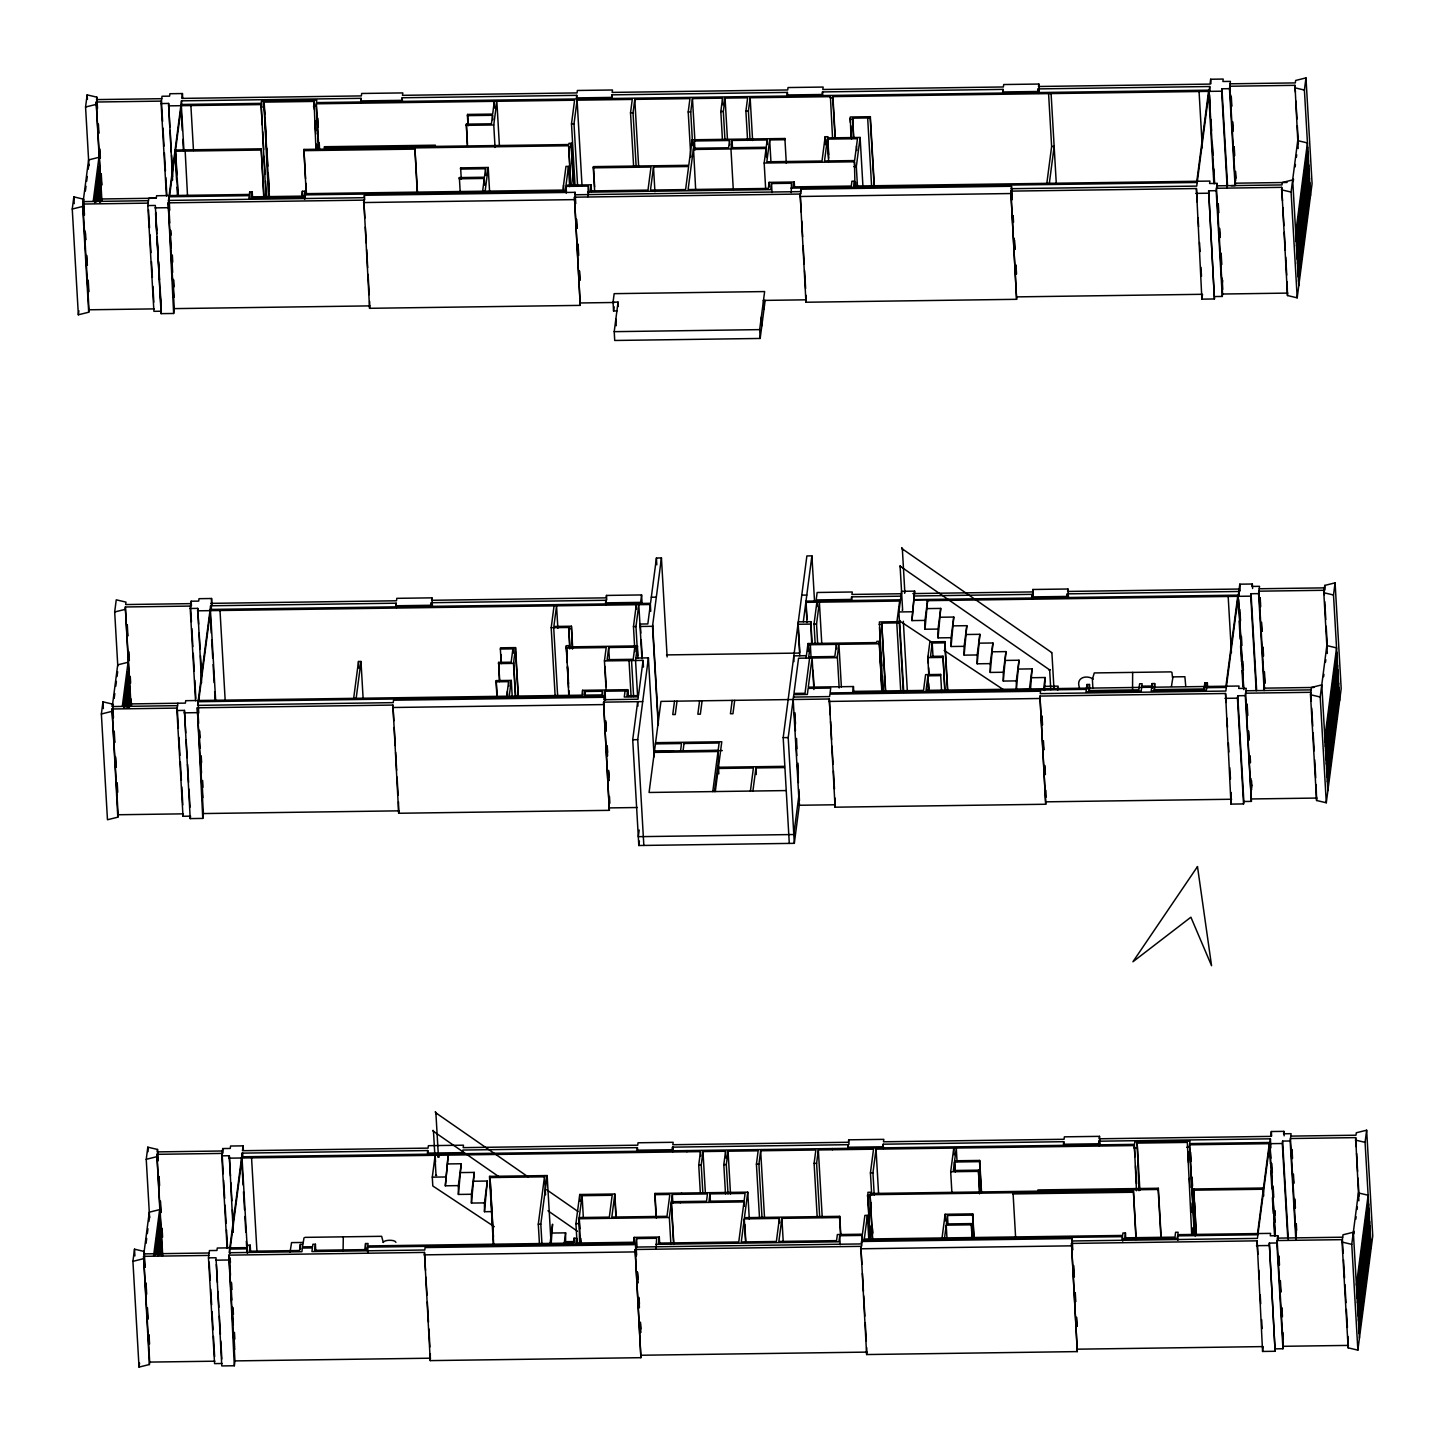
<?xml version="1.0" encoding="UTF-8"?>
<svg xmlns="http://www.w3.org/2000/svg" width="1445" height="1445" viewBox="0 0 1445 1445"><rect width="100%" height="100%" fill="white"/><g stroke="black" fill="none" stroke-linecap="round" stroke-linejoin="round"><path stroke-width="1.5" d="M148.112 203.131L82.907 204.034L89.012 309.79L88.705 312.228L78.355 314.793L72.25 209.037L73.84 196.881L83.557 199.175L84.46 214.926M88.922 165.525L85.562 107.02L87.133 94.882L96.851 97.158L97.501 108.411M83.178 201.541L88.597 159.907L98.946 157.324L93.203 201.397M88.705 312.228L82.6 206.472L83.557 199.175M155.771 198.218L101.818 198.976L101.493 201.397L96.219 102.017L161.425 101.114L162.599 121.362M96.851 97.158L96.544 99.597L161.75 98.694M85.381 191.029L86.014 186.17M86.646 181.311L87.278 176.453M88.217 169.173L88.849 164.315M78.355 314.793L78.879 310.747M161.425 311.217L153.911 311.325L147.805 205.551L148.763 198.272L156.277 198.164L156.602 195.743L249.389 194.443L249.696 192.022L252.207 191.986L252.478 196.484M166.428 195.798L161.118 103.552L162.057 96.255L169.589 96.147L169.896 93.726L182.431 93.546L182.702 98.043M364.844 218.123L363.797 200.132L168.18 202.842L174.285 308.616L173.653 313.475L161.118 313.637L155.319 205.461L147.805 205.551M172.605 180.119L168.631 103.444L161.118 103.552M178.403 728.334L177.229 708.086L112.024 708.989L118.129 814.745L117.804 817.184L107.472 819.748L101.367 713.993L102.956 701.837L112.656 704.13L113.451 717.623M117.786 665.982L114.679 611.976L116.25 599.819L125.968 602.113L125.661 604.552L190.866 603.631M173.653 313.475L168.18 202.842M169.806 222.927L168.505 200.421L181.492 100.843L361.051 98.332L361.322 102.83M182.431 93.546L181.799 98.404L361.376 95.912L361.683 93.473L402.812 92.913L402.505 95.334L577.043 92.913L577.368 90.475L612.481 89.987L612.156 92.408L787.706 89.969L788.031 87.549L823.144 87.061L822.819 89.482L1003.39 86.971L1003.715 84.532L1038.829 84.045L1039.334 93.058M169.643 195.563L181.366 105.684L183.948 150.695M161.118 313.637L161.262 312.427M112.295 706.497L117.713 664.844L128.063 662.28L122.319 706.334M117.804 817.184L112.024 708.989M112.656 704.13L112.349 706.551L177.554 705.648M496.99 697.574L496.087 681.823L508.622 681.643L506.725 696.219L185.719 700.68L185.393 703.119L130.917 703.914L130.61 706.352L125.336 606.972L190.541 606.069L191.444 621.82M185.105 149.883L187.543 196.105M114.173 698.405L114.805 693.546M115.763 686.267L116.395 681.408M117.027 676.549L117.659 671.69M127.178 694.485L125.607 706.623L125.155 690.981L125.914 704.203M127.431 698.892L126.492 706.171L125.787 686.122L127.052 708.158M128.009 700.861L127.377 705.72L126.419 681.263L127.937 707.707L129.273 691.143L128.84 707.255L129.779 699.958L130.032 704.365L129.725 706.804L127.684 671.546L127.503 692.047L128.768 682.329L129.02 686.736L128.063 694.034L127.052 676.404M393.817 720.82L392.914 705.07L197.297 707.797L203.402 813.553L202.77 818.412L190.216 818.592L190.541 816.172L183.009 816.262L176.922 710.506L177.861 703.227M195.545 700.753L190.216 608.489L191.173 601.21L198.706 601.102L199.013 598.682L211.548 598.501L211.945 605.256M265.988 197.008L261.111 104.582L168.324 105.864M1209.248 90.168L316.437 102.595L316.762 100.175L261.581 100.933L261.274 103.354L181.022 104.474M190.216 818.592L184.436 710.398L176.922 710.506M201.577 682.817L197.748 608.381L190.216 608.489M252.207 191.986L251.575 196.845L301.734 196.141L302.366 191.282L304.877 191.246L305.274 198.001M268.481 196.972L263.929 102.125L314.089 101.421L314.342 105.918M263.767 197.297L261.202 148.817L175.08 150.027L175.586 159.022M183.009 816.262L183.334 813.842L118.129 814.745M202.77 818.412L197.297 707.797M396.454 607.695L396.183 603.197L210.609 605.78L197.622 705.377L393.239 702.649L393.546 700.211L604.209 697.285L603.902 699.723L638.004 699.236L638.311 696.815L624.276 697.014L625.071 690.927M211.313 610.115L211.548 598.501M198.76 700.5L210.464 610.639L215.666 700.644M208.802 1255.434L143.597 1256.337L149.684 1362.093L149.377 1364.532L139.027 1367.096L132.922 1261.341L134.511 1249.184L144.229 1251.478L145.132 1267.229M149.612 1217.828L146.234 1159.323L147.805 1147.167L157.523 1149.461L158.173 1160.714M143.85 1253.845L149.287 1212.192L159.636 1209.628L153.585 1255.886M149.377 1364.532L143.597 1256.337M144.229 1251.478L143.904 1253.899L209.11 1252.996M162.292 1255.904L156.891 1154.32L222.096 1153.417L223.271 1173.665M157.523 1149.461L157.216 1151.9L222.422 1150.979M146.053 1243.314L146.686 1238.473M147.318 1233.615L147.95 1228.756M148.907 1221.458L149.539 1216.6M139.027 1367.096L139.551 1363.05M154.489 1255.326L154.814 1252.905M306.214 193.413L303.902 149.431L568.662 145.746L570.703 185.231M315.913 149.034L314.089 101.421M588.819 192.835L588.422 186.098L565.862 186.405L565.23 191.264L304.407 194.894L304.082 197.315L248.919 198.091L249.226 195.653L168.975 196.773L169.751 210.284M304.877 191.246L304.552 193.684L562.882 190.09L565.97 166.392L568.463 166.374L569.637 186.622M318.424 148.998L316.274 103.805L574.586 100.211L571.497 123.891L575.002 184.653M222.096 1363.502L214.582 1363.61L208.477 1257.854L209.435 1250.575L216.949 1250.467L217.274 1248.028L247.366 1247.613L247.673 1245.193L250.184 1245.157L250.581 1251.894M227.1 1248.101L221.789 1155.837L222.729 1148.558L230.261 1148.45L230.568 1146.029L243.121 1145.849L243.374 1150.346M361.051 98.332L360.726 100.897L401.854 100.337L402.18 97.772L576.736 95.334L576.988 99.831M425.516 1270.426L424.469 1252.418L228.852 1255.145L234.957 1360.901L234.325 1365.76L221.789 1365.94L216.009 1257.746L208.477 1257.854M233.277 1232.422L229.303 1155.729L221.789 1155.837M801.216 212.054L800.169 194.045L574.46 197.188L580.24 305.383L369.577 308.309L363.797 200.132M575.742 203.582L575.092 192.329L364.429 195.274L364.122 197.694L168.505 200.421M372.033 148.492L372.196 147.282M234.325 1365.76L228.852 1255.145M428.009 1155.043L427.756 1150.545L242.164 1153.128L229.177 1252.725L301.897 1251.713L302.384 1248.065L312.409 1247.92L311.939 1251.569L424.794 1249.997L425.101 1247.559L635.764 1244.633L636.414 1255.886M243.121 1145.849L242.489 1150.708L428.063 1148.125L428.388 1145.686L463.484 1145.199L463.177 1147.637L637.733 1145.199L638.04 1142.778L673.153 1142.291L672.828 1144.711L848.396 1142.272L848.703 1139.834L883.816 1139.346L883.491 1141.785L1064.062 1139.274L1064.387 1136.836L1099.501 1136.348L1100.006 1145.343M230.315 1247.848L242.037 1157.987L247.221 1247.992M369.577 308.309L369.631 301.391M246.734 1252.472L247.203 1248.823L229.647 1249.076L229.918 1253.574M250.184 1245.157L249.389 1251.226L299.548 1250.521L300.343 1244.452L302.854 1244.416L302.547 1246.854L312.572 1246.71L312.879 1244.271L315.389 1244.253L315.787 1250.991M417.208 191.86L414.896 147.896L417.497 192.907M353.61 698.766L358.486 661.503L360.979 661.467L363.147 698.928M356.12 698.73L360.979 661.467M290.066 1252.056L291.565 1242.61L302.619 1242.465M435.216 146.397L435.378 145.186L324.366 146.722L324.204 147.95L568.806 144.536L568.969 143.326L571.479 143.29L573.954 186.044M303.035 1243.711L304.01 1237.841M396.183 603.197L395.858 605.762L430.971 605.274L431.296 602.709L605.852 600.289L606.105 604.787M315.389 1244.253L314.595 1250.322L364.754 1249.618L365.549 1243.549L368.06 1243.513L367.734 1245.933L573.394 1243.079L574.026 1238.22L576.537 1238.184L576.79 1242.682M489.638 192.239L488.211 167.475L460.63 167.873L460.467 169.083L485.556 168.74L484.436 177.229L459.365 177.59L459.203 178.801L484.292 178.439L484.671 185.195M467.349 145.62L466.338 124.144L491.408 123.8L492.528 115.293L467.439 115.636L467.963 124.649M467.439 115.636L467.602 114.426L492.673 114.083L494.334 101.331L494.732 108.086M642.7 701.602L603.577 702.144L609.356 810.338L398.694 813.264L392.914 705.07M343.296 1236.83L343.079 1251.37M398.694 813.264L398.495 801.831M482.63 191.192L484.292 178.439M210.916 603.36L396.508 600.777L396.815 598.338L431.929 597.851L431.621 600.289L606.159 597.851L606.485 595.43L641.598 594.943L642.104 603.938M485.123 191.155L488.211 167.475M495.057 147.48L493.757 124.974L496.845 101.294L499.446 146.306M367.102 1250.792L367.59 1247.161L635.926 1243.422L636.559 1238.564L656.626 1238.275L656.102 1248.859M427.756 1150.545L427.413 1153.11L462.526 1152.622L462.852 1150.057L637.408 1147.637L637.66 1152.135M496.087 681.823L496.249 680.613L511.295 680.396L512.198 696.147M499.5 681.606L498.615 662.388L511.151 662.207L512.903 648.859L500.367 649.022L501.144 662.533M500.367 649.022L500.512 647.812L515.558 647.613L518.412 697.104M494.298 1226.697L432.796 1185.966L432.29 1177.151L435.144 1155.296L435.523 1161.906M861.888 1264.357L860.841 1246.349L635.132 1249.491L640.912 1357.686L430.249 1360.612L424.469 1252.418M576.736 95.334L576.392 97.899L611.506 97.411L611.849 94.846L787.399 92.408L787.651 96.905M568.463 166.374L566.006 185.195L591.095 184.834L591.475 191.589M571.479 143.29L571.01 146.938L568.499 146.975M577.512 184.617L574.008 123.855L577.097 100.175L632.278 99.416L630.526 112.764L633.651 166.771M445.331 1185.803L448.185 1155.115L445.331 1185.803L458.372 1185.604L461.226 1163.749L448.185 1163.929M511.295 680.396L509.236 696.183L581.956 695.171L582.588 690.313L627.726 689.68L628.123 696.436M515.45 697.14L513.499 663.399L515.558 647.613M580.24 305.383L574.46 197.188M575.092 192.329L574.785 194.768L800.494 191.625L800.801 189.187L1011.464 186.261L1012.241 199.771M430.249 1360.612L430.321 1353.676M587.898 196.664L588.422 186.098M461.244 1172.581L474.285 1172.401L471.431 1194.256L458.39 1194.437L461.226 1163.749M591.095 184.834L590.301 190.921L647.992 190.108L650.991 167.042L593.317 167.837L594.617 190.343M593.317 167.837L593.462 166.627L688.777 165.29L692.101 139.786L784.888 138.503L786.315 163.249M474.285 1181.215L487.326 1181.035L484.472 1202.89L471.431 1203.071L474.285 1172.401M555.097 695.226L551.195 627.708L554.049 605.852M490.993 1211.614L484.472 1211.705L487.326 1181.035M493.702 1245.066L489.963 1176.356L493.467 1237.101M636.161 166.735L633.036 112.728L634.788 99.38L689.951 98.603L688.217 111.969L690.818 156.963M568.788 695.37L566.386 645.68L568.896 645.644L568.734 646.872L637.444 645.915L637.931 658.378M569.764 648.931L568.752 627.473L551.195 627.708M613.059 302.168L614.161 293.66L764.64 291.565L759.673 329.623L760.178 338.455L614.721 340.478L614.215 331.646L618.063 302.095L613.059 302.168L613.565 310.982L616.907 310.928M572.274 648.895L571.425 626.227L553.868 626.462L556.56 605.816L557.86 628.322M613.565 310.982L614.107 306.81M584.936 691.487L584.466 695.135L602.023 694.9L602.493 691.252L584.936 691.487L585.207 696.002M653.501 167.006L650.485 190.072L685.598 189.584L688.615 166.518L653.501 167.006L654.928 191.751M605.852 600.289L605.509 602.854L640.623 602.366L641.598 594.943M606.141 690.168L604.443 660.925L606.196 647.559L566.061 648.119M608.706 647.523L607.117 659.661L633.199 659.299L634.788 647.161L608.706 647.523L609.356 658.775M609.356 810.338L603.577 702.144M604.624 700.572L605.003 691.216L627.582 690.909L627.834 695.406M539.473 1244.416L538.299 1224.168L544.639 1175.598L545.524 1194.816M541.983 1244.38L540.809 1224.132L547.149 1175.562L489.476 1176.356L493.359 1243.874M692.679 145.692L690.728 111.933L692.462 98.567L722.554 98.152L722.952 104.907M550.003 1243.892L552.568 1224.222L551.141 1243.982M695.677 189.981L693.492 148.257L694.449 140.978L729.562 140.49L729.815 144.988M634.626 646.818L633.47 626.57L636.306 604.714L636.577 609.212M627.726 689.68L626.949 695.749L638.473 695.605L643.079 660.383L604.443 660.925M637.66 655.795L635.963 626.534L638.816 604.678L641.941 658.685M637.444 645.915L635.547 660.491L637.624 696.49M197.423 610.82L650.358 604.516L647.83 623.951L640.298 624.041L639.99 626.48L652.526 626.299L661.431 557.951L656.427 558.023L650.521 603.306L210.121 609.429M564.182 1243.802L565.609 1232.856L552.568 1233.037M799.482 803.601L794.316 843.338L638.816 845.506L632.711 739.732L637.678 701.674L637.949 706.171M643.838 845.433L637.733 739.659L648.408 657.872L635.872 658.053M722.374 138.521L720.82 111.518L722.554 98.152M577.097 1243.892L575.923 1223.644L579.734 1194.491L614.829 1194.003L616.13 1216.509M724.884 138.485L723.331 111.482L725.065 98.115L747.643 97.808L745.891 111.157L747.589 140.418M576.537 1238.184L575.905 1243.043L633.578 1242.248L634.211 1237.39L659.299 1237.028L659.679 1243.784M579.608 1243.856L579.066 1218.749L669.342 1217.503L671.257 1202.926L743.976 1201.915L744.247 1206.412M579.228 1217.539L582.082 1195.683L612.174 1195.268L609.32 1217.123L579.228 1217.539L579.879 1228.792M639.178 830.044L638.311 836.673L793.793 834.524L799.266 792.582M729.562 140.49L728.605 147.769L693.492 148.257M638.816 845.506L639.394 841.062M732.073 140.454L731.116 147.733L766.229 147.245L767.169 139.966L732.073 140.454L732.452 147.191M750.099 140.382L748.402 111.121L750.154 97.772L830.405 96.652L832.573 138.377M674.508 701.204L672.756 714.553L675.267 714.534L677.019 701.168M614.829 1194.003L611.831 1217.087L666.994 1216.311L669.848 1194.455L654.802 1194.672L656.102 1217.16M765.597 187.796L764.17 163.032L766.067 148.456L693.329 149.467L688.109 189.548L768.361 188.428L769.155 182.359L794.226 182.016L794.497 186.513M637.408 1147.637L637.082 1150.202L672.178 1149.714L672.521 1147.149L848.07 1144.693L848.323 1149.19M784.888 138.503L784.725 139.713L769.679 139.93L766.825 161.786L822.006 161.009L825.167 136.733L827.678 136.697L828.726 154.687M699.579 700.861L697.845 714.209L700.355 714.173L702.089 700.825M791.824 187.76L791.571 183.262L771.504 183.533L770.709 189.62L587.627 192.167M640.912 1357.686L635.132 1249.491M635.764 1244.633L635.457 1247.071L861.166 1243.928L861.491 1241.49L1072.154 1238.564L1072.786 1249.817M787.399 92.408L787.055 94.973L822.169 94.485L822.512 91.92L1003.083 89.391L1003.336 93.907M760.178 338.437L765.146 300.379M654.802 1194.672L654.964 1193.444L747.751 1192.161L749.305 1219.165M791.192 192.618L791.571 183.262M712.782 791.589L718.002 751.508L654.314 752.393M714.462 791.499L718.526 760.323L718.002 751.508M794.226 182.016L793.594 186.875L851.286 186.062L851.918 181.203L854.428 181.167L854.808 187.922M715.293 791.553L718.309 768.469L753.405 767.981L750.407 791.065M718.833 773.87L718.454 767.259L721.778 741.755L655.578 742.676M659.299 1237.028L658.505 1243.097L738.756 1241.996L743.976 1201.915M732.182 700.391L730.447 713.758L732.958 713.722L734.692 700.355M1197.201 202.029L1196.424 188.536L1010.832 191.119L1016.612 299.314L805.949 302.24L800.169 194.045M671.401 1201.716L672.358 1194.419L707.472 1193.931L706.515 1201.228L671.401 1201.716L673.876 1244.47M680.288 1202.8L680.432 1201.59M681.39 1194.293L681.552 1193.082M686.935 1151.791L687.097 1150.581M830.405 96.652L830.243 97.863L832.754 97.826L832.916 96.616L1221.639 91.198L1221.946 88.777L1229.478 88.669L1230.418 81.39L1222.903 81.498L1223.211 79.06L1210.675 79.24L1210.043 84.099L1038.503 86.483L1038.829 84.045M805.949 302.24L806.021 295.304M827.371 139.117L824.517 160.991L854.609 160.558L857.463 138.702L827.371 139.117L828.653 161.623M827.678 136.697L827.515 137.907L860.118 137.456L862.972 186.965M700.283 1191.962L698.73 1164.959L700.482 1151.611L228.996 1158.168M702.794 1191.926L701.24 1164.923L702.974 1151.575L725.553 1151.25L725.95 1158.005M752.917 791.029L755.916 767.945L784.4 767.566M709.983 1193.895L709.025 1201.192L744.139 1200.705L745.096 1193.407L709.983 1193.895L710.362 1200.65M850.979 137.04L850.274 116.991L870.342 116.702L874.406 187.218M853.489 137.004L852.622 118.165L870.179 117.912L870.342 116.702M725.498 1193.859L723.819 1164.616L725.553 1151.25M854.988 186.893L854.447 161.786L764.17 163.032M854.428 181.167L853.796 186.026L1209.917 181.077L1209.591 183.497L1217.123 183.407L1217.376 187.904M857.499 186.857L856.325 166.608L860.118 137.456M728.009 1193.823L726.311 1164.58L728.063 1151.213L758.155 1150.798L756.421 1164.164L759.528 1218.171M789.295 843.41L783.19 737.618L806.888 555.928L811.909 555.855L814.51 600.867M794.316 843.338L788.211 737.582L793.811 694.648L807.358 694.467L808.134 688.38L830.712 688.073L830.08 692.932L1086.333 689.355M803.312 621.784L811.909 555.855M806.093 658.107L807.99 643.531L876.7 642.573L876.862 641.363L879.373 641.327L882.227 690.836M811.693 644.362L810.844 621.675L798.29 621.856M808.586 658.071L810.338 644.723L811.115 658.216M809.597 658.053L805.01 693.275L793.973 693.437L798.561 658.216L837.179 657.674L838.931 644.326L841.387 687.079M815.197 644.307L814.023 624.059L816.877 602.204L817.147 606.701M817.707 644.271L816.533 624.023L819.387 602.168L821.717 642.664M744.265 1218.876L741.267 1241.959L776.38 1241.472L779.379 1218.388L744.265 1218.876L745.566 1241.381M747.751 1192.161L744.428 1217.665L839.726 1216.329L840.773 1234.337M762.039 1218.135L758.914 1164.128L760.666 1150.762L815.847 1150.003L814.095 1163.351L817.202 1217.358M1226.064 702.487L1225.541 693.492L1039.948 696.075L1045.728 804.251L835.065 807.195L829.285 699.001L660.961 701.385L649.076 792.474L785.773 790.578M901.283 596.171L851.629 596.857L851.286 599.422L816.172 599.928L817.147 592.486L852.261 591.998L851.936 594.437L901.59 593.75M835.065 807.195L834.993 798.019M839.726 1216.329L839.563 1217.557L781.889 1218.352L778.873 1241.436L836.565 1240.623L837.359 1234.554L862.43 1234.211L864.887 1215.389L867.397 1215.353L868.824 1240.099M813.914 689.536L812.108 658.017L808.297 687.17L853.435 686.538L852.803 691.396L923.536 690.421L925.595 674.634L940.641 674.418L941.67 692.426M882.967 691.866L879.391 621.928L899.458 621.657M881.775 691.017L879.373 641.327M885.478 691.83L881.739 623.12L899.296 622.867L899.621 620.447L903.775 692.444M819.712 1217.322L816.606 1163.315L818.34 1149.967L873.521 1149.19L870.432 1172.87L871.732 1195.376M896.948 621.693L899.639 601.048L805.84 602.348L807.014 622.596M931.086 641.761L899.404 620.772L898.898 611.957L901.59 591.312L914.631 591.131L911.939 620.591L924.981 620.411L927.672 599.765L914.631 599.946M832.392 1149.768L832.555 1148.558M911.939 620.591L914.631 591.131M848.07 1144.693L847.745 1147.258L882.841 1146.77L883.184 1144.205L1063.755 1141.695L1064.008 1146.192M862.539 1239.918L862.268 1235.421L839.708 1235.728L838.913 1241.797L655.831 1244.362M927.69 608.598L940.731 608.417L938.04 629.063L924.999 629.243L927.672 599.765M928.846 675.628L927.816 657.619L929.876 641.833L944.922 641.634L947.775 691.125M1003.083 89.391L1002.74 91.974L1037.853 91.487L1038.178 88.904L1209.718 86.519L1209.989 91.017M940.641 674.418L940.478 675.628L927.943 675.808L926.046 690.385L1239.033 686.032L1238.708 688.452L1246.24 688.344L1245.283 695.641L1251.388 801.397L1243.856 801.505L1243.549 803.926L1230.995 804.106L1225.541 693.492M944.922 641.634L944.759 642.844L932.224 643.025L930.472 656.373L943.007 656.211L945.084 692.209M940.731 617.232L953.772 617.051L951.081 637.697L938.04 637.877L940.731 608.417M1257.872 1254.332L1257.096 1240.84L1071.504 1243.422L1077.302 1351.599L866.639 1354.543L860.841 1246.349M861.744 1245.987L862.268 1235.421M869.89 1238.708L867.903 1192.306L870.414 1192.27L870.251 1193.48L1158.168 1189.47L1158.33 1188.26L1037.943 1189.939L1037.781 1191.15M867.397 1215.353L864.309 1239.033L1122.62 1235.439L1122.946 1233L1125.438 1232.964L1125.836 1239.72M872.401 1238.672L870.089 1194.708L1133.422 1191.041L1136.149 1238.293M874.243 1195.34L872.943 1172.834L876.031 1149.154L1134.343 1145.56L1134.993 1156.813M944.795 691.162L943.007 656.211M953.79 625.866L966.831 625.685L964.122 646.33L951.081 646.511L953.772 617.051M1016.612 299.314L1010.832 191.119M1011.681 197.694L1011.464 186.261M866.639 1354.543L866.693 1347.607M966.831 634.499L979.873 634.319L977.181 654.964L964.14 655.145L966.831 625.685M979.873 643.151L992.914 642.971L990.222 663.616L977.181 663.797L979.873 634.319M1046.776 183.75L1051.635 146.487L1048.582 93.618M1049.287 183.714L1054.146 146.451L1051.635 146.487M992.932 651.785L1005.973 651.605L1003.282 672.25L990.24 672.431L992.914 642.971M1005.973 660.419L1019.014 660.239L1016.323 680.884L1003.282 681.065L1005.973 651.605M942.05 1237.95L945.138 1214.27L972.72 1213.872L974.147 1238.636M951.858 1192.017L950.684 1171.751L953.772 1148.071L954.17 1154.826M944.56 1237.913L946.222 1225.161L971.293 1224.818L971.455 1223.59L946.385 1223.951L947.486 1215.444L972.575 1215.101L972.72 1213.872M955.271 1172.039L954.621 1160.787L979.692 1160.443L979.529 1161.654L954.459 1162.015L953.357 1170.504L978.428 1170.161L979.728 1192.667M954.621 1160.787L956.283 1148.034L957.06 1161.545M1019.014 669.071L1032.055 668.872L1029.364 689.518L1016.323 689.717L1019.014 660.239M914.829 595.99L1032.2 594.347L1031.856 596.911L1066.97 596.424L1067.295 593.859L1238.835 591.475L1239.106 595.972M1032.904 598.663L1032.832 589.488L1067.927 589L1068.451 597.995M1030.448 690.096L1032.055 668.872M1045.728 804.251L1039.948 696.075M979.566 1193.877L978.428 1170.161M1043.489 689.915L1045.114 677.524L1032.073 677.705M1044.572 690.475L1045.114 677.524M1067.927 589L1067.62 591.438L1239.16 589.036M1057.614 690.295L1058.155 686.158L1045.114 686.339M1079.415 687.621C1075.532 676.73 1087.543 674.905 1093.233 679.168M1086.965 684.496L1086.008 691.794L1141.189 691.017L1142.146 683.738L1139.635 683.774L1138.841 689.843L1088.681 690.547L1089.476 684.478L1086.965 684.496L1087.218 689.012M1063.755 1141.695L1063.412 1144.259L1098.525 1143.772L1098.868 1141.207L1270.408 1138.823L1270.914 1147.818M1132.645 672.395L1132.555 689.175M1196.821 181.257L1208.544 91.396L1213.854 183.641M1217.123 183.407L1216.166 190.686L1208.652 190.794L1214.432 298.971L1201.879 299.151L1196.424 188.536M1209.718 86.519L1196.731 186.098L1011.157 188.699M1073.22 1191.872L1073.382 1190.662M1214.432 298.971L1208.652 190.794M1077.302 1351.599L1071.504 1243.422M1072.154 1238.564L1071.829 1240.984L1257.421 1238.401L1270.408 1138.823M1201.879 299.151L1202.511 294.292L1016.937 296.875M1151.701 687.242L1151.213 690.891L1206.394 690.114L1207.352 682.835L1204.841 682.871L1204.046 688.94L1153.887 689.626L1154.681 683.557L1152.171 683.593L1151.846 686.032L1141.821 686.158M1099.501 1136.348L1099.175 1138.786L1270.715 1136.384L1271.347 1131.525L1283.882 1131.363L1284.153 1135.86M1222.398 282.768L1222.705 280.348M1171.461 686.339L1172.961 676.892L1184.882 676.73L1185.767 686.447M1214.739 296.55L1222.271 296.442L1222.578 294.021L1216.491 188.265L1281.697 187.344L1282.474 200.855M861.635 1240.28L1122.458 1236.649L1122.151 1239.069L1177.314 1238.311L1177.639 1235.872L1257.891 1234.753M1136.493 1190.752L1134.343 1145.56M1125.438 1232.964L1124.806 1237.823L1174.966 1237.119L1175.598 1232.278L1178.109 1232.242L1177.801 1234.662L1270.589 1233.38L1270.263 1235.8L1277.795 1235.692L1278.048 1240.189M1139.003 1190.716L1137.161 1143.103L1187.32 1142.399L1191.746 1235.023M1135.987 1239.503L1133.422 1191.041M1230.11 83.81L1295.316 82.907L1295.623 80.468L1305.973 77.904L1312.078 183.66L1297.195 297.833L1287.477 295.539L1281.697 187.344M1298.188 148.528L1294.991 85.327L1229.785 86.248L1235.493 185.249M1225.938 686.212L1237.715 596.333L1238.618 612.084M1252.598 588.512L1252.327 584.015L1239.792 584.177L1225.848 691.053L1040.274 693.636L1040.581 691.216L829.918 694.142L829.611 696.58L793.486 697.068M1297.195 297.833L1291.089 192.059L1297.718 140.653L1307.436 142.929L1295.713 232.808M1310.489 195.816L1304.401 90.06L1305.973 77.904M1293.221 181.492L1293.546 179.054M1295.135 166.916L1295.443 164.477M1296.4 157.198L1296.707 154.76M1287.477 295.539L1287.134 281.865M1295.966 237.215L1307.689 147.336M1296.237 241.622L1307.942 151.743M1243.549 803.926L1237.444 698.17L1237.751 695.749L1245.283 695.641M1256.193 690.656L1250.756 596.153L1251.063 593.732L1258.595 593.624L1259.534 586.327L1252.02 586.435L1252.327 584.015M1296.49 246.029L1308.213 156.15M1296.743 250.437L1308.466 160.558M1296.996 254.844L1308.718 164.965M1297.249 259.251L1308.971 169.372M1297.502 263.64L1309.224 173.779M1297.755 268.048L1309.477 178.187M1298.007 272.455L1309.73 182.594M1298.26 276.862L1309.983 187.001M1298.513 281.269L1310.236 191.408M1230.995 804.106L1231.248 792.492M1194.256 1234.987L1189.524 1144.801L1282.311 1143.501L1282.618 1141.08L1290.15 1140.972L1291.089 1133.675L1283.575 1133.783L1283.882 1131.363M1196.207 1235.204L1193.769 1188.982L1263.49 1188.007M1251.514 787.724L1251.822 785.303M1264.176 690.565L1264.501 688.145L1313.957 687.459M1251.388 801.397L1245.608 693.203L1310.814 692.299L1311.319 701.295M1327.305 653.465L1323.801 592.721L1324.74 585.424L1335.09 582.859L1341.195 688.615L1326.293 802.77L1316.594 800.494L1310.489 694.72L1311.446 687.441L1321.796 684.876L1327.883 790.632M1326.293 802.77L1320.206 697.014L1326.835 645.59L1336.553 647.884L1324.83 737.745M1339.605 700.771L1333.5 594.997L1335.09 582.859M1323.62 676.712L1323.927 674.291M1325.517 662.153L1325.824 659.715M1257.547 1233.56L1269.27 1143.681L1270.426 1163.929M1277.795 1235.692L1276.838 1242.989L1269.324 1243.079L1275.104 1351.274L1262.569 1351.454L1257.096 1240.84M1316.594 800.494L1316.124 784.563M1325.083 742.152L1336.806 652.291M1325.336 746.559L1337.058 656.698M1325.607 750.966L1337.311 661.106M1325.86 755.374L1337.582 665.513M1326.113 759.781L1337.835 669.92M1326.366 764.188L1338.088 674.327M1326.618 768.595L1338.341 678.735M1326.871 773.003L1338.594 683.142M1327.124 777.41L1338.847 687.549M1327.377 781.817L1339.1 691.956M1327.63 786.224L1339.352 696.364M1275.104 1351.274L1269.324 1243.079M1262.569 1351.454L1263.201 1346.595L1077.609 1349.178M1275.411 1348.853L1282.943 1348.745L1283.25 1346.306L1277.163 1240.551L1342.369 1239.647L1343.146 1253.14M1290.782 1136.113L1355.988 1135.21L1356.295 1132.772L1366.645 1130.207L1372.75 1235.963L1357.866 1350.118L1348.149 1347.842L1342.044 1242.068L1343.001 1234.789L1353.351 1232.224L1359.438 1337.98M1358.86 1200.813L1355.663 1137.63L1290.457 1138.534L1296.309 1239.792M1357.866 1350.118L1351.761 1244.362L1358.408 1192.938L1368.126 1195.232L1356.403 1285.093M1371.16 1248.119L1365.073 1142.345L1366.645 1130.207M1353.911 1233.777L1354.218 1231.357M1355.807 1219.201L1356.114 1216.78M1357.072 1209.501L1357.397 1207.063M1348.149 1347.842L1347.95 1336.408M1356.656 1289.5L1368.379 1199.639M1356.909 1293.907L1368.632 1204.046M1357.162 1298.314L1368.885 1208.453M1357.415 1302.722L1369.138 1212.861M1357.668 1307.129L1369.39 1217.268M1357.921 1311.536L1369.643 1221.675M1358.174 1315.943L1369.896 1226.082M1358.426 1320.351L1370.149 1230.49M1358.679 1324.758L1370.402 1234.897M1358.932 1329.165L1370.655 1239.304M1359.185 1333.572L1370.908 1243.711M383.178 1242.501C383.955 1239.647 395.189 1239.467 395.93 1242.339M85.562 107.02L95.912 104.455M72.25 209.037L82.6 206.472M114.679 611.976L125.011 609.411M101.367 713.993L111.717 711.41M146.234 1159.323L156.584 1156.741M132.922 1261.341L143.272 1258.758M260.786 107.002L263.297 106.966M313.457 106.28L315.967 106.244M630.526 112.764L633.036 112.728M688.217 111.969L690.728 111.933M720.82 111.518L723.331 111.482M745.891 111.157L748.402 111.121M849.967 119.411L852.478 119.375M466.175 125.354L493.757 124.974M571.497 123.891L574.008 123.855M261.039 150.045L174.917 151.237L175.297 157.993M303.739 150.659L414.751 149.106M853.814 166.645L856.325 166.608M790.939 188.121L1197.219 182.467M1287.098 182.467L1235.385 183.19L1235.06 185.61L1231.303 185.664M148.438 200.692L83.232 201.614L84.009 215.106M1216.798 185.827L1282.004 184.924L1282.329 182.485L1292.679 179.921L1298.766 285.676M363.49 202.553L574.153 199.627M799.862 196.484L1010.525 193.54M155.012 207.881L167.548 207.701M1195.792 193.395L1208.327 193.215M89.012 309.79L154.218 308.887M174.285 308.616L369.902 305.888M580.565 302.962L614.414 302.475M763.393 300.415L806.274 299.819M1222.578 294.021L1287.784 293.1M614.215 331.664L759.673 329.623M651.316 597.218L656.319 597.164M801.776 595.123L806.798 595.069M912.879 593.588L1032.507 591.926M1259.227 588.765L1324.433 587.862M806.003 601.138L900.578 599.819M914.089 599.639L1238.365 595.123M926.606 600.668L1250.756 596.153M898.898 611.957L911.939 611.777M633.47 626.57L635.963 626.534M810.519 624.095L797.983 624.276L799.789 655.777M814.023 624.059L816.533 624.023M568.607 628.683L571.1 628.647M879.084 624.366L881.576 624.33M807.827 644.759L879.048 643.766M666.524 654.91L799.464 653.068M793.865 655.849L806.4 655.687M808.748 656.861L834.831 656.5L836.42 644.344L836.673 648.859M498.453 663.598L513.499 663.399M927.816 657.619L942.862 657.421M1170.992 671.871L1094.28 672.937L1092.384 679.276L1092.872 687.874M604.371 696.075L198.091 701.728L198.742 712.981M1204.209 687.73L1226.335 687.423M1245.915 690.782L1311.121 689.879M392.606 707.508L603.269 704.582M828.978 701.439L1039.641 698.495M184.129 712.837L196.664 712.656M1224.908 698.35L1237.444 698.17M632.711 739.732L637.733 739.677M783.19 737.636L788.211 737.582M655.416 743.904L681.498 743.525L680.559 750.822L654.477 751.183M653.808 751.526L673.695 751.255M680.324 751.165L684.731 751.093M689.157 751.039L722.301 750.569M718.454 767.259L784.509 766.338M203.402 813.553L399.019 810.844M609.682 807.899L637.389 807.52M835.391 804.757L799.266 805.262L793.179 699.506M1046.054 801.831L1231.628 799.248M1251.695 798.959L1316.901 798.055M241.694 1156.777L1134.506 1144.35L1134.813 1141.929L1189.994 1141.153L1189.668 1143.573L1269.92 1142.471L1270.841 1158.222M1134.018 1147.998L1136.529 1147.962M1186.688 1147.258L1189.199 1147.222M698.73 1164.959L701.24 1164.923M723.819 1164.616L726.311 1164.58M756.421 1164.164L758.914 1164.128M814.095 1163.351L816.606 1163.315M432.29 1177.151L445.331 1176.971M489.819 1177.567L544.476 1176.808M870.432 1172.87L872.943 1172.834M950.684 1171.751L978.265 1171.371M1193.606 1190.192L1263.327 1189.235L1263.725 1195.972M867.415 1195.954L869.926 1195.918M1133.259 1192.251L1012.873 1193.931L1013.035 1192.703L1015.636 1237.715M538.299 1224.168L540.809 1224.132M575.923 1223.644L578.433 1223.608M304.931 1237.372L381.643 1236.306L383.196 1242.14M574.315 1241.562L565.609 1241.688L565.609 1232.856M1277.47 1238.13L1342.676 1237.209M424.162 1254.856L634.825 1251.912M860.534 1248.787L1071.197 1245.843M215.684 1260.184L228.22 1260.004M1256.464 1245.698L1268.999 1245.518M149.684 1362.093L214.89 1361.19M234.957 1360.901L430.574 1358.192M641.237 1355.247L866.946 1352.105M1283.25 1346.306L1348.456 1345.403M1294.684 87.766L1304.401 90.06M1281.372 189.783L1291.089 192.059M1323.801 592.721L1333.5 594.997M1310.489 694.72L1320.206 697.014M1355.356 1140.069L1365.073 1142.345M1342.044 1242.068L1351.761 1244.362M944.145 650.394L1003.787 689.879M528.202 1176.934L435.884 1112.885L438.431 1156.939M546.662 1189.741L578.054 1211.524M499.952 1177.458L433.482 1131.345L436.029 1175.399M547.944 1210.765L577.494 1231.266M900.127 565.898L900.65 567.09L900.054 566.386M1171.913 672.304L1172.545 677.705M1307.382 149.774L1309.929 193.829M1336.499 654.711L1339.027 698.784M1368.054 1202.059L1370.601 1246.132M1307.057 152.195L1309.603 196.267M1336.173 657.15L1338.72 701.222M1367.729 1204.498L1370.275 1248.57M1306.75 154.633L1309.278 198.688M1335.866 659.57L1338.395 703.643M1367.422 1206.918L1369.968 1250.991M1306.424 157.053L1308.971 201.126M1335.541 662.009L1338.088 706.081M1367.096 1209.357L1369.643 1253.411M1306.117 159.492L1308.646 203.546M1335.234 664.429L1337.763 708.502M1366.789 1211.777L1369.336 1255.849M1305.792 161.912L1308.339 205.985M1334.909 666.867L1337.456 710.922M1366.464 1214.215L1369.011 1258.27M1305.485 164.351L1308.014 208.405M1334.602 669.288L1337.131 713.36M1366.157 1216.636L1368.686 1260.708M1305.16 166.771L1307.707 210.844M1334.277 671.726L1336.824 715.781M1365.832 1219.074L1368.379 1263.129M1304.853 169.191L1307.382 213.264M1333.952 674.147L1336.499 718.219M1365.525 1221.495L1368.054 1265.567M1304.528 171.63L1307.075 215.702M1333.645 676.585L1336.191 720.64M1365.2 1223.933L1367.747 1267.987M1304.203 174.05L1306.75 218.123M1333.32 679.005L1335.866 723.078M1364.893 1226.353L1367.422 1270.426M1303.896 176.489L1306.443 220.561M1333.013 681.444L1335.559 725.498M1364.568 1228.792L1367.114 1272.846M1303.571 178.909L1306.117 222.982M1332.687 683.864L1335.234 727.937M1364.261 1231.212L1366.789 1275.285M1303.264 181.347L1305.81 225.402M1332.38 686.303L1334.909 730.357M1363.936 1233.651L1366.482 1277.705M1302.938 183.768L1305.485 227.84M1332.055 688.723L1334.602 732.796M1363.61 1236.071L1366.157 1280.144M1302.631 186.206L1305.16 230.261M1331.748 691.162L1334.277 735.216M1363.303 1238.491L1365.85 1282.564M1302.306 188.627L1304.853 232.699M1331.423 693.582L1333.97 737.654M1362.978 1240.93L1365.525 1285.002M1301.999 191.065L1304.528 235.12M1324.74 585.424L1325.011 589.921M1331.116 696.002L1333.645 740.075M1362.671 1243.35L1365.218 1287.423M1301.674 193.486L1304.221 237.558M1330.791 698.441L1333.338 742.513M1362.346 1245.789L1364.893 1289.861M1294.991 85.327L1295.388 92.083M1295.912 101.078L1296.942 119.086M1297.339 125.841L1298.369 143.832M1301.367 195.924L1303.896 239.978M1324.379 594.78L1324.108 590.283L1258.902 591.186L1264.483 687.946M1324.758 601.535L1325.806 619.544M1326.185 626.281L1327.232 644.289M1330.484 700.861L1333.013 744.934M1355.663 1137.63L1356.187 1146.626M1356.584 1153.381L1357.614 1171.389M1358.011 1178.145L1359.041 1196.135M1362.039 1248.209L1364.568 1292.282M1301.042 198.344L1303.589 242.417M1330.159 703.3L1332.705 747.372M1361.714 1250.647L1364.261 1294.702M1300.735 200.783L1303.264 244.837M1329.833 705.72L1332.38 749.792M1361.407 1253.068L1363.936 1297.14M1300.41 203.203L1302.957 247.276M1329.526 708.158L1332.073 752.213M1361.082 1255.506L1363.628 1299.561M1300.085 205.642L1302.631 249.696M1329.201 710.579L1331.748 754.651M1360.775 1257.927L1363.303 1301.999M1299.777 208.062L1302.324 252.134M1328.894 713.017L1331.441 757.072M1360.449 1260.365L1362.996 1304.42M1299.452 210.482L1301.999 254.555M1328.569 715.438L1331.116 759.51M1360.142 1262.785L1362.671 1306.858M1299.145 212.921L1301.692 256.993M1328.262 717.876L1330.791 761.93M1359.817 1265.224L1362.364 1309.278M1298.82 215.341L1301.367 259.414M1327.937 720.296L1330.484 764.369M1359.492 1267.644L1362.039 1311.717M1298.513 217.78L1301.042 261.852M1327.63 722.735L1330.159 766.789M1359.185 1270.083L1361.732 1314.137M1298.188 220.2L1300.735 264.272M1327.305 725.155L1329.852 769.228M1358.86 1272.503L1361.407 1316.576M1297.881 222.638L1300.41 266.711M1326.998 727.594L1329.526 771.648M1358.553 1274.942L1361.1 1318.996M1297.556 225.059L1300.103 269.131M1326.673 730.014L1329.219 774.087M1358.228 1277.362L1360.775 1321.434M1297.249 227.497L1299.777 271.552M1326.366 732.452L1328.894 776.507M1357.921 1279.782L1360.449 1323.855M1296.924 229.918L1299.47 273.99M1326.04 734.873L1328.587 778.945M1357.596 1282.221L1360.142 1326.293M1296.617 232.356L1299.145 276.41M1325.715 737.293L1328.262 781.366M1357.289 1284.641L1359.817 1328.714M1296.291 234.776L1298.838 278.849M1325.408 739.732L1327.955 783.804M1356.963 1287.08L1359.51 1331.152M1282.853 207.592L1283.901 225.601M1284.28 232.356L1285.327 250.346M1285.707 257.102L1286.754 275.11M1311.717 708.05L1312.746 726.058M1313.144 732.796L1314.173 750.804M1314.697 759.799L1315.727 777.807M1343.525 1259.895L1344.572 1277.904M1344.952 1284.659L1345.999 1302.649M1346.379 1309.405L1347.426 1327.413M1231.339 97.14L1231.844 106.135M1232.766 121.886L1233.271 130.881M1234.193 146.649L1234.698 155.645M1235.62 171.395L1235.999 178.15M1260.184 597.58L1260.708 606.593M1261.611 622.343L1262.135 631.339M1263.038 647.089L1263.562 656.084M1264.465 671.835L1265.116 683.088M1292.011 1149.425L1292.534 1158.438M1293.438 1174.189L1293.961 1183.184M1294.864 1198.935L1295.388 1207.948M1296.291 1223.698L1296.671 1230.436M1230.761 95.063L1231.411 106.316M1232.314 122.066L1232.838 131.061M1233.741 146.812L1234.265 155.825M1235.168 171.576L1235.692 180.571M1259.733 597.76L1260.257 606.774M1261.16 622.524L1261.684 631.519M1262.587 647.27L1263.111 656.265M1264.014 672.015L1264.664 683.268M1291.559 1149.606L1292.083 1158.619M1292.986 1174.37L1293.51 1183.365M1294.413 1199.115L1294.937 1208.11M1295.84 1223.861L1296.364 1232.874M1229.478 88.669L1235.06 185.43M1258.595 593.624L1264.158 690.385M1290.15 1140.972L1295.858 1239.973M1221.946 88.777L1227.527 185.538M1251.063 593.732L1256.644 690.493M1282.618 1141.08L1288.326 1240.081M1221.639 91.198L1227.202 187.958M1282.311 1143.501L1287.748 1238.004M1218.279 203.655L1218.803 212.65M1219.706 228.4L1220.23 237.395M1221.133 253.164L1221.784 264.399M1247.143 704.094L1247.794 715.347M1248.697 731.098L1249.221 740.111M1250.124 755.861L1250.521 762.599M1251.551 780.607L1251.803 785.105M1278.969 1255.94L1279.475 1264.953M1280.396 1280.703L1281.029 1291.956M1281.95 1307.707L1282.456 1316.702M1210.675 79.24L1210.928 83.738M1217.846 203.835L1218.352 212.83M1219.273 228.581L1219.779 237.576M1220.7 253.327L1221.35 264.579M1222.127 278.09L1222.777 289.343M1239.792 584.177L1240.189 590.933M1246.692 704.275L1247.342 715.528M1248.245 731.278L1248.643 738.034M1249.672 756.042L1250.07 762.779M1250.973 778.53L1251.623 789.783M1271.347 1131.525L1271.618 1136.041M1278.518 1256.12L1279.042 1265.134M1279.945 1280.884L1280.595 1292.137M1281.498 1307.888L1281.896 1314.625M1282.925 1332.633L1283.323 1339.389M1216.166 190.686L1222.271 296.442M1274.996 1210.639L1275.267 1215.155M1276.838 1242.989L1282.943 1348.745M1239.882 609.483L1240.532 620.718M1241.436 636.468L1241.959 645.481M1242.863 661.232L1243.386 670.227M1271.835 1163.568L1272.341 1172.581M1273.117 1186.074L1273.767 1197.327M1274.562 1210.82L1275.194 1222.073M1209.519 94.666L1210.151 105.918M1210.946 119.411L1211.578 130.664M1212.373 144.175L1213.005 155.428M1213.8 168.92L1214.577 182.431M1238.618 599.621L1243.82 689.626M1271.094 1162.719L1272.268 1182.967M1272.521 1187.465L1275.249 1234.716M1209.086 91.378L1214.414 183.641M1238.202 596.333L1243.531 688.597M1269.776 1143.681L1275.086 1235.945M1239.142 621.097L1240.171 639.087M1240.569 645.843L1241.472 661.593M1241.996 670.588L1242.899 686.339M1270.823 1170.685L1271.853 1188.693M1272.377 1197.688L1273.28 1213.439M1273.804 1222.434L1274.58 1235.945M1237.751 695.749L1243.856 801.505M1199.061 91.523L1202.312 147.769M1228.178 596.478L1231.429 652.725M1198.104 217.78L1198.628 226.793M1199.531 242.543L1200.054 251.538M1200.958 267.289L1201.481 276.302M1226.968 718.237L1227.491 727.232M1228.395 742.983L1228.918 751.996M1229.821 767.747L1230.472 778.999M1258.776 1270.083L1259.299 1279.078M1260.203 1294.846L1260.726 1303.842M1261.63 1319.592L1262.153 1328.587M1207.352 682.835L1207.605 687.332M1204.841 682.871L1205.094 687.368M1193.769 1188.982L1194.293 1197.977M1194.545 1202.475L1196.352 1233.994M1190.644 1152.406L1191.15 1161.401M1192.071 1177.151L1192.577 1186.164M1193.498 1201.915L1194.003 1210.91M1194.925 1226.66L1195.43 1235.674M1190.192 1152.586L1190.716 1161.581M1191.619 1177.332L1192.143 1186.327M1193.046 1202.077L1193.57 1211.091M1194.473 1226.841L1194.997 1235.836M1189.524 1144.801L1194.708 1234.807M1187.844 1151.412L1188.494 1162.665M1189.398 1178.416L1189.921 1187.411M1190.824 1203.161L1191.348 1212.156M1192.251 1227.907L1192.649 1234.662M1154.681 683.557L1154.934 688.055M1152.171 683.593L1152.424 688.091M1177.639 1235.872L1177.892 1240.37M1158.33 1188.26L1161.184 1237.769M1158.168 1189.47L1160.895 1236.739M1137.161 1143.103L1139.888 1190.355M1135.517 1165.808L1136.547 1183.816M1122.458 1236.649L1122.729 1241.147M1089.476 684.478L1089.729 688.976M1051.093 93.582L1056.313 183.912M1038.63 88.723L1038.901 93.239M1067.747 593.678L1067.999 598.176M1099.302 1141.026L1099.573 1145.524M1038.178 88.904L1038.449 93.419M1067.295 593.859L1067.566 598.356M1098.868 1141.207L1099.121 1145.704M1053.929 687.91L1051.888 652.67L902.348 548.901L904.877 592.974M1050.786 689.735L1049.648 669.902L900.09 566.151L902.637 610.205M1013.162 215.522L1013.541 222.259M1014.589 240.267L1015.094 249.262M1016.016 265.013L1016.539 274.026M1042.008 715.961L1042.531 724.957M1043.434 740.725L1043.958 749.72M1044.861 765.471L1045.385 774.466M1073.707 1265.567L1074.357 1276.82M1075.261 1292.571L1075.784 1301.566M1076.688 1317.316L1077.211 1326.311M1012.71 215.684L1013.108 222.44M1014.011 238.19L1014.661 249.443M1015.564 265.194L1016.088 274.207M1041.574 716.142L1042.08 725.137M1043.001 740.888L1043.507 749.901M1044.428 765.651L1044.934 774.646M1045.855 790.397L1046.234 797.152M1071.955 1243.242L1072.353 1249.997M1073.256 1265.748L1073.906 1276.983M1074.809 1292.751L1075.333 1301.746M1076.236 1317.497L1076.76 1326.492M1032.832 589.488L1033.338 598.501M1032.2 594.347L1032.453 598.844M979.692 1160.443L981.516 1191.944M979.529 1161.654L981.354 1193.155M944.759 642.844L947.613 692.354M972.575 1215.101L973.858 1237.588M971.455 1223.59L972.232 1237.101M971.293 1224.818L972.088 1238.311M932.224 643.025L933 656.518M927.961 656.409L928.358 663.165M928.611 667.662L929.009 674.418M928.611 683.593L929.009 690.349M927.943 675.808L928.846 691.559M954.459 1162.015L954.982 1171.01M926.678 685.526L927.058 692.281M947.486 1215.444L948.01 1224.439M946.222 1225.161L946.999 1238.654M945.138 1214.27L945.536 1221.007M903.324 621.26L907.334 691.017M870.179 117.912L874.117 186.224M899.296 622.867L903.197 690.367M867.668 117.948L871.606 186.261M896.785 622.903L900.687 690.403M856.506 145.981L856.777 150.497M852.622 118.165L853.778 137.998M881.739 623.12L885.64 690.62M854.447 161.786L854.717 166.283M855.621 182.034L855.873 186.531M850.112 118.201L850.382 122.608M850.78 125.787L851.557 139.009M879.499 627.654L880.402 643.404M880.926 652.399L881.703 665.91M882.516 675.935L883.13 690.656M879.21 642.537L882.064 692.047M832.916 96.616L835.246 137.112M832.754 97.826L835.084 138.341M827.66 140.165L828.689 158.155M822.512 91.92L822.765 96.418M825.167 136.733L825.402 144.699M851.629 596.857L851.882 601.355M883.184 1144.205L883.437 1148.703M824.86 139.154L825.113 143.651M853.435 686.538L853.706 691.035M876.031 1149.154L878.614 1194.166M871.046 1203.522L871.317 1208.02M872.473 1228.268L872.744 1232.784M870.757 1202.493L871.154 1209.23M872.184 1227.238L872.581 1233.994M870.089 1194.708L872.69 1239.702M837.341 656.463L839.166 687.964M868.282 1199.061L869.204 1214.811M869.836 1226.064L870.631 1239.557M867.578 1194.744L869.131 1221.729M869.547 1225.017L870.179 1239.738M800.801 189.187L801.072 193.702M801.722 221.049L802.643 236.799M803.149 245.813L804.197 263.803M804.576 270.558L805.624 288.566M829.285 699.001L830.189 714.751M830.586 721.507L831.616 739.515M832.013 746.252L833.042 764.26M833.44 771.016L834.487 789.006M862.412 1273.352L863.442 1291.36M863.695 1295.858L864.869 1316.106M865.266 1322.861L866.296 1340.852M848.703 1139.834L848.974 1144.35M810.844 621.675L812.126 644.181M813.047 670.317L814.077 688.308M806.129 603.378L807.051 619.128M807.99 643.531L808.225 651.496M839.563 1217.557L840.611 1235.547M839.708 1235.728L840.213 1244.741M798.146 623.066L799.826 652.309M769.679 139.93L770.98 162.436M771.504 183.533L772.027 192.546M767.169 139.966L767.439 144.464M769.155 182.359L769.408 186.857M766.067 148.456L766.591 157.469M793.702 657.078L793.955 661.575M794.84 712.656L795.491 723.909M796.556 738.431L796.917 748.654M797.983 763.195L798.344 773.4M794.407 712.837L795.436 730.827M795.96 739.822L796.863 755.59M797.387 764.586L798.417 782.576M798.814 789.331L799.464 800.584M818.34 1149.967L822.241 1217.467M763.52 300.072L764.026 308.887M750.154 97.772L752.61 140.526M761.316 317.069L761.822 325.884M730.953 148.943L733.283 189.458M725.065 98.115L727.413 138.63M755.916 767.945L756.295 774.556M781.889 1218.352L783.19 1240.858M779.379 1218.388L779.65 1222.885M760.666 1150.762L764.549 1218.279M692.462 98.567L694.937 141.321M694.449 140.978L694.973 149.973M692.101 139.786L692.354 144.301M744.825 1224.421L745.855 1242.411M728.063 1151.213L730.52 1193.967M702.974 1151.575L705.323 1192.071M700.482 1151.611L700.735 1156.108M661.431 557.951L667.138 656.969M634.788 99.38L638.672 166.879M656.427 558.023L656.807 564.778M652.688 625.089L658.396 724.108M652.526 626.299L658.234 725.318M650.358 604.516L650.738 611.271M648.408 657.872L654.115 756.891M672.973 1146.969L673.226 1151.466M611.849 94.846L612.102 99.344M672.521 1147.149L672.774 1151.647M643.079 660.383L643.458 667.12M640.298 624.041L640.821 633.054M641.201 639.81L642.248 657.8M672.358 1194.419L672.882 1203.414M671.257 1202.926L673.587 1243.422M618.063 302.095L618.315 306.503M669.342 1217.503L670.913 1244.506M615.841 319.092L616.238 325.703M634.788 647.161L635.041 651.659M631.537 660.546L633.614 696.544M629.027 660.582L631.104 696.58M654.964 1193.444L656.391 1218.207M593.462 166.627L594.636 186.875M606.485 595.43L606.737 599.928M577.097 100.175L582.028 185.682M605.003 666.452L606.159 686.7M605.003 691.216L605.527 700.211M636.559 1238.564L637.082 1247.559M605.798 720.82L606.196 727.576M607.225 745.584L607.622 752.321M608.652 770.329L609.049 777.085M635.926 1243.422L636.577 1254.675M637.624 1272.666L638.004 1279.421M639.051 1297.429L639.431 1304.167M640.478 1322.175L640.857 1328.93M576.645 219.333L577.169 228.346M578.072 244.097L578.722 255.35M579.644 271.1L580.149 280.095M605.636 722.03L606.159 731.044M607.063 746.794L607.586 755.789M608.489 771.54L609.013 780.553M637.335 1271.636L637.986 1282.889M638.889 1298.64L639.413 1307.635M640.316 1323.385L640.839 1332.398M574.911 197.008L575.291 203.763M576.212 219.514L576.718 228.527M577.639 244.277L578.289 255.512M579.192 271.281L579.716 280.276M604.028 701.963L604.281 706.461M605.184 722.211L605.708 731.224M606.611 746.975L607.135 755.97M608.038 771.72L608.562 780.715M609.483 796.466L609.862 803.221M635.583 1249.311L635.981 1256.066M636.884 1271.817L637.534 1283.07M638.437 1298.82L638.961 1307.815M639.864 1323.566L640.388 1332.579M571.317 144.5L573.665 185.014M634.211 1237.39L634.481 1241.887M571.154 145.728L573.502 186.224M602.493 691.252L602.764 695.749M568.788 148.004L570.992 186.261M566.151 187.435L566.404 191.932M565.862 186.405L566.241 193.16M563.514 185.231L563.893 191.968M614.685 1195.232L615.967 1217.72M582.588 690.313L582.859 694.81M571.425 626.227L572.726 648.715M568.752 627.473L569.926 647.721M566.386 645.68L567.163 659.191M567.542 665.946L568.589 683.937M568.969 690.692L569.24 695.189M566.223 646.908L567.126 662.659M567.397 667.156L568.553 687.405M568.824 691.902L569.077 696.4M553.706 627.672L557.607 695.189M582.082 1195.683L583.383 1218.189M579.734 1194.491L580.113 1201.247M580.655 1238.311L580.908 1242.718M580.384 1237.787L580.782 1244.542M579.066 1218.749L580.493 1243.513M574.026 1238.22L574.279 1242.718M492.528 115.293L492.781 119.79M547.149 1175.562L551.051 1243.061M515.413 648.823L518.267 698.332M485.556 168.74L485.935 175.477M512.903 648.859L513.156 653.357M513.661 662.171L515.739 698.188M508.622 681.643L508.875 686.14M507.358 691.36L507.737 698.116M500.909 654.567L501.433 663.562M467.602 114.426L468.252 125.679M498.615 662.388L499.663 680.396M466.338 124.144L467.494 144.392M496.249 680.613L497.152 696.364M460.63 167.873L461.28 179.126M459.365 177.59L460.269 193.341M431.929 597.851L432.452 606.864M431.748 602.529L432.001 607.044M402.18 97.772L402.451 102.27M431.296 602.709L431.567 607.207M364.429 195.274L364.7 199.771M365.35 227.136L366.271 242.886M366.651 249.624L367.698 267.632M368.078 274.387L369.252 294.635M394.214 727.576L395.244 745.584M395.641 752.339L396.671 770.329M397.068 777.085L398.097 795.093M425.896 1277.181L426.943 1295.172M427.323 1301.927L428.497 1322.175M428.894 1328.93L429.924 1346.939M358.486 661.503L358.866 668.114M317.792 118.165L318.315 127.178M319.219 142.929L319.616 149.666M317.34 118.345L317.864 127.341M318.767 143.091L319.164 149.846M316.274 103.805L318.875 148.817M315.263 121.669L315.769 130.664M316.563 144.175L316.816 148.672M313.926 102.631L314.324 109.386M314.974 120.639L315.751 134.132M316.401 145.385L316.654 149.883M367.59 1247.161L368.132 1252.689M303.902 149.431L305.581 178.692M305.852 183.19L306.485 194.443M365.549 1243.549L365.946 1250.304M304.407 194.894L304.66 199.392M302.366 191.282L302.764 198.037M264.218 103.155L264.868 114.408M265.266 121.163L266.295 139.154M266.819 148.149L267.849 166.157M268.246 172.912L269.276 190.903M263.929 102.125L269.384 196.628M261.581 100.933L261.834 105.431M261.111 104.582L262.267 124.83M262.665 131.585L263.694 149.576M264.092 156.331L265.121 174.339M265.519 181.077L266.422 196.827M261.202 148.817L264.056 198.326M249.696 192.022L249.967 196.52M300.343 1244.452L300.614 1248.95M190.885 105.557L193.486 150.551M220.001 610.512L225.185 700.518M251.556 1157.842L257.011 1252.363M242.615 1152.947L242.868 1157.463M181.492 100.843L181.745 105.34M210.609 605.78L210.862 610.278M242.164 1153.128L242.417 1157.626M247.203 1248.823L247.474 1253.339M180.86 105.702L182.287 130.447M182.792 139.442L183.443 150.695M209.977 610.639L211.259 633.145M211.656 639.9L212.704 657.89M213.083 664.646L214.131 682.654M214.637 691.649L215.16 700.644M241.532 1157.987L243.085 1184.99M243.483 1191.746L244.512 1209.754M244.909 1216.491L245.813 1232.242M246.336 1241.255L246.589 1245.753M175.712 152.267L176.994 174.773M177.265 179.27L178.168 195.021M175.423 151.237L178.006 196.231M175.567 162.49L176.597 180.481M176.994 187.236L177.518 196.231M168.631 103.444L169.769 127.16M170.185 130.447L171.196 151.906M171.612 155.193L172.623 176.669M197.748 608.381L198.651 624.15M199.175 633.145L200.078 648.895M200.476 655.651L201.632 675.899M229.303 1155.729L230.477 1175.995M230.857 1182.732L231.904 1200.741M232.428 1209.736L233.331 1225.486M170.925 230.532L171.178 235.029M172.352 255.277L172.732 262.033M173.779 280.041L174.159 286.778M199.771 730.989L200.169 737.727M201.198 755.735L201.596 762.49M202.625 780.481L203.023 787.236M230.17 1258.071L230.423 1262.569M231.597 1282.835L231.995 1289.572M233.024 1307.58L233.422 1314.336M234.451 1332.326L234.849 1339.082M170.185 229.665L171.232 247.673M171.612 254.428L172.659 272.419M173.039 279.174L174.086 297.182M197.748 707.616L198.651 723.367M199.049 730.122L200.078 748.131M200.602 757.126L201.505 772.876M202.029 781.871L202.932 797.622M229.43 1257.222L230.477 1275.212M230.857 1281.968L231.904 1299.976M232.284 1306.732L233.331 1324.722M233.855 1333.717L234.758 1349.486M191.173 601.21L191.426 605.708M222.729 1148.558L223 1153.056M162.978 128.117L164.026 146.126M164.405 152.863L165.452 170.871M165.832 177.627L166.879 195.617M191.842 628.575L192.871 646.565M193.269 653.321L194.298 671.329M194.822 680.324L195.852 698.332M223.65 1180.42L224.697 1198.411M225.077 1205.166L226.124 1223.174M226.504 1229.912L227.551 1247.92M155.717 212.198L156.746 230.207M157.144 236.962L158.173 254.952M158.571 261.708L159.6 279.716M160.124 288.711L161.172 306.719M184.436 710.398L185.737 732.904M186.134 739.659L187.164 757.65M187.561 764.405L188.591 782.413M188.988 789.169L190.017 807.159M216.389 1264.501L217.436 1282.51M217.942 1291.505L218.863 1307.255M219.369 1316.25L220.417 1334.259M220.796 1341.014L221.844 1359.004M155.554 213.426L156.728 233.675M156.981 238.172L161.136 310.169M148.51 209.886L149.539 227.876M149.937 234.632L150.966 252.64M151.49 261.635L152.393 277.386M152.917 286.381L153.838 302.131M178.927 737.329L179.957 755.338M180.354 762.093L181.384 780.083M181.781 786.839L182.811 804.847M209.182 1262.171L210.229 1280.18M210.735 1289.175L211.656 1304.925M212.036 1311.681L213.083 1329.689M213.463 1336.426L214.637 1356.692M98.404 124.162L98.928 133.175M99.831 148.925L100.355 157.92M101.258 173.671L101.909 184.924M127.268 624.619L127.919 635.872M128.822 651.623L129.346 660.618M130.249 676.368L130.646 683.124M159.094 1176.465L159.6 1185.46M160.521 1201.21L161.154 1212.463M162.075 1228.214L162.581 1237.227M96.671 101.836L97.05 108.592M97.971 124.342L98.477 133.355M99.398 149.106L99.904 158.101M100.825 173.852L101.475 185.105M126.817 624.8L127.467 636.053M128.37 651.803L128.768 658.541M129.797 676.549L130.194 683.304M131.098 699.055L131.495 705.81M157.342 1154.14L157.74 1160.895M158.643 1176.645L159.167 1185.641M160.07 1201.391L160.72 1212.644M161.623 1228.395L162.021 1235.15M96.219 102.017L101.927 201.036M125.336 606.972L131.043 705.991M156.891 1154.32L162.725 1255.579M98.26 169.029L100.608 201.848L98.567 166.59L98.386 187.109L99.651 177.392L99.904 181.799L98.964 189.078L97.935 171.449M127.377 673.984L129.147 704.817M158.932 1221.314L160.702 1252.165M99.723 202.3L100.157 186.206L98.26 200.783L97.303 176.308L98.061 189.53L96.49 201.668L96.038 186.026L96.797 199.247M158.607 1223.752L159.636 1241.381L160.576 1234.084L160.323 1229.677L159.058 1239.395L159.257 1218.894L161.28 1254.152L161.605 1251.713L161.352 1247.306L160.395 1254.603L160.828 1238.491L159.51 1255.055L159.004 1246.24L158.047 1253.519L157.342 1233.47L158.625 1255.506L159.564 1248.209L159.817 1252.616M127.756 696.454L128.262 705.268M98.585 198.344L98.314 193.937L97.375 201.216L96.671 181.167L97.682 198.796M158.932 1253.068L157.975 1228.611L158.751 1241.833L157.162 1253.971L156.403 1240.749L156.71 1238.329L157.722 1255.958M95.912 199.699L95.406 190.885L95.605 202.119L99.145 168.577L94.702 202.571M125.029 704.654L124.523 695.84L124.704 707.075L128.262 673.533L123.818 707.526L123.891 700.699L124.144 705.106M156.584 1252.002L156.078 1243.188L156.277 1254.423L159.817 1220.862L155.392 1254.874L155.446 1248.046L155.699 1252.454M87.133 94.882L87.404 99.38M147.805 1147.167L148.076 1151.665M85.49 232.934L85.887 239.689M86.79 255.44L87.368 265.284M88.217 280.185L88.886 291.727M114.227 731.134L114.877 742.387M115.708 757.017L116.304 767.132M117.208 782.883L117.749 792.257M146.035 1282.979L146.686 1294.232M147.462 1307.725L148.112 1318.978M149.016 1334.728L149.557 1344.013M84.912 230.857L85.436 239.87M86.339 255.62L86.863 264.616M87.766 280.366L88.416 291.619M112.475 708.809L112.999 717.804M113.776 731.314L114.426 742.567M115.329 758.318L115.853 767.313M116.756 783.064L117.28 792.059M144.175 1258.414L144.681 1267.409M145.602 1283.16L146.234 1294.413M147.029 1307.906L147.661 1319.159M148.582 1334.909L149.088 1343.922M73.84 196.881L74.219 203.637M102.956 701.837L103.336 708.592M134.511 1249.184L134.891 1255.94M1016.323 680.884L1016.323 689.717M1003.282 672.25L1003.282 681.065M990.222 663.616L990.24 672.431M977.181 654.964L977.181 663.797M964.122 646.33L964.14 655.145M951.081 637.697L951.081 646.511M938.04 629.063L938.04 637.877M924.981 620.411L924.999 629.243M484.472 1202.89L484.472 1211.705M471.431 1194.256L471.431 1203.071M458.372 1185.604L458.39 1194.437M684.009 743.507L683.052 750.786L718.165 750.298L719.122 743.001L684.009 743.507M1051.454 652.761L1051.563 652.634M1049.196 670.01L1050.1 669.613L1049.196 670.01M437.979 1156.867L438.937 1156.939L437.979 1156.867M435.577 1175.327L436.516 1175.399L435.577 1175.327M904.426 592.884L904.552 592.793M902.186 610.115L902.294 610.043M1053.477 687.82L1053.586 687.748M1197.49 866.585L1132.934 961.756L1190.897 917.196L1211.56 965.712L1197.49 866.585M901.843 547.944L902.89 549.841L901.843 547.944M435.378 1111.928L436.444 1113.824L435.378 1111.928M432.976 1130.387L434.042 1132.284L433.103 1130.514"/></g></svg>
